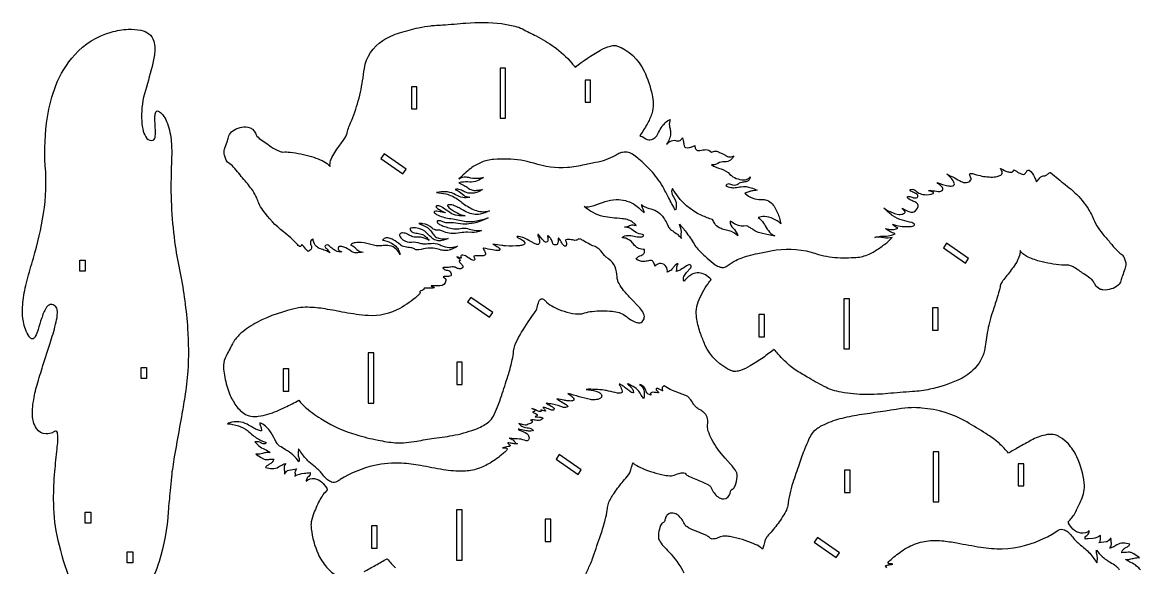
# Model space of a CAD drawing. Extents: x 32.4 to 58.1, y 34.3 to 60.7.
# Drawn here: x 32.42 to 57.49, y 48.49 to 60.73 of the extents above; entities that cross this region are included whole.
import ezdxf

# ---------------------------------------------------------------- set-up
doc = ezdxf.new("R2010")
doc.units = 0
doc.header["$MEASUREMENT"] = 0
doc.layers.get('0').update_dxf_attribs({"linetype": 'CONTINUOUS'})

msp = doc.modelspace()

# ---------------------------------------------------------------- linework, layer by layer
for points in [[(45.714, 57.736, -0.077275), (45.271, 57.579), (45.024, 57.531, -0.037211), (44.64, 57.468, -0.100791), (43.886, 57.563, 0.073926), (43.293, 57.656, 0.014815), (42.987, 57.65, 0.08555), (42.706, 57.583, 0.065025), (42.474, 57.45, 0.022769), (42.339, 57.337, 0.003792), (42.209, 57.217, -0.153813), (42.372, 57.258, -0.028229), (42.468, 57.238, 0.071232), (42.676, 57.232, 0.020928), (42.758, 57.244, -0.040647), (42.617, 57.171, -0.109795), (42.449, 57.144, 0.04221), (42.267, 57.138, 0.020819), (42.206, 57.127, -0.007199), (42.327, 57.067, -0.046741), (42.412, 57.009, 0.182794), (42.59, 56.956, 0.035893), (42.676, 56.967, -0.010618), (42.733, 56.975, -0.094366), (42.551, 56.896, -0.134216), (42.375, 56.909, -0.0481), (42.29, 56.947, 0.081373), (42.18, 56.98, 0.071339), (42.126, 56.976, -0.12239), (42.288, 56.87, 0.161252), (42.41, 56.809, 0.02722), (42.453, 56.804, -0.114236), (42.293, 56.794, -0.083936), (42.134, 56.86, 0.174209), (41.765, 56.917, 0.014918), (41.706, 56.905, -0.044532), (41.914, 56.878, -0.088665), (42.173, 56.761, -0.022846), (42.275, 56.686, 0.054683), (42.53, 56.529, 0.146721), (42.833, 56.484, 0.029606), (42.891, 56.497, -0.064796), (42.684, 56.423, -0.167337), (42.387, 56.466, -0.005485), (42.214, 56.561, 0.024123), (42.105, 56.612, 0.033176), (42.048, 56.63, 0.089013), (41.974, 56.632, 0.170089), (41.955, 56.622, 0.22192), (41.954, 56.613, 0.137399), (41.982, 56.573, 0.055243), (42.152, 56.461, 0.041568), (42.295, 56.397, 0.022846), (42.345, 56.383, -0.037139), (42.182, 56.391, -0.110021), (41.994, 56.466, -0.005212), (41.847, 56.566, 0.048123), (41.782, 56.602, 0.114774), (41.733, 56.609, 0.03862), (41.706, 56.606, 0.313509), (41.694, 56.59, 0.171431), (41.697, 56.582, 0.089671), (41.769, 56.524, 0.010374), (41.895, 56.46, -0.081593), (41.903, 56.455, -0.035593), (41.862, 56.461, 0.01952), (41.715, 56.488, 0.070539), (41.662, 56.485, 0.451869), (41.653, 56.463, 0.097076), (41.66, 56.453, 0.058781), (41.707, 56.418, 0.081463), (41.992, 56.327, -0.022248), (42.296, 56.273, 0.093939), (42.601, 56.271, 0.024569), (42.734, 56.302, 0.010847), (42.865, 56.341, -0.020157), (42.666, 56.255, -0.066469), (42.429, 56.204, -0.065792), (42.297, 56.201, 0.003042), (42.085, 56.227, 0.042274), (41.939, 56.229, -0.059957), (41.891, 56.236, -0.015693), (41.809, 56.264, 0.11635), (41.737, 56.273, 0.453904), (41.718, 56.247, 0.163726), (41.772, 56.194, 0.04224), (41.857, 56.157, 0.007247), (41.981, 56.116, 0.130182), (42.283, 56.108, -0.122056), (42.399, 56.098, 0.098808), (42.711, 56.056, -0.125399), (42.494, 56.012), (42.403, 56.018, 0.060326), (42.238, 56.001, -0.062485), (42.028, 55.989, -0.087563), (41.877, 56.029, 0.017569), (41.803, 56.055, 0.074366), (41.715, 56.065, -0.20073), (41.608, 56.107, 0.199223), (41.399, 56.209, 0.024896), (41.308, 56.211), (41.456, 56.146, -0.17639), (41.606, 56.006, 0.083701), (41.686, 55.916, 0.115067), (41.784, 55.875, 0.07122), (41.908, 55.87, 0.016131), (41.967, 55.876, -0.138566), (41.746, 55.827, -0.11634), (41.635, 55.861, -0.033733), (41.617, 55.874, -0.036095), (41.488, 56, 0.161002), (41.272, 56.111, 0.088956), (41.135, 56.112, 0.112838), (41.113, 56.1, 0.147491), (41.117, 56.074, 0.23616), (41.209, 56.004, 0.023665), (41.274, 55.996, -0.043302), (41.389, 55.967, -0.097684), (41.469, 55.916, -0.049839), (41.54, 55.833, 0.054867), (41.387, 55.899, 0.108319), (41.25, 55.906, -0.140495), (41.155, 55.92, -0.008789), (41.055, 55.974, 0.096641), (40.947, 56.003, 0.218382), (40.882, 55.975, 0.249625), (40.878, 55.945, 0.156745), (40.953, 55.849, 0.184598), (41.148, 55.797, -0.120437), (41.33, 55.772, 0.077319), (41.434, 55.759, 0.014914), (41.584, 55.768, -0.112337), (41.763, 55.741, -0.009591), (41.854, 55.701, 0.115371), (42.034, 55.677, 0.044111), (42.179, 55.702, -0.032921), (42.048, 55.635, -0.076833), (41.925, 55.605, -0.070617), (41.807, 55.618, 0.004981), (41.674, 55.651, 0.087094), (41.511, 55.658, 0.010336), (41.313, 55.623, -0.089414), (41.245, 55.626, -0.093193), (41.211, 55.643, 0.145169), (41.131, 55.671, -0.019485), (41.064, 55.674, -0.055719), (40.937, 55.708, -0.092853), (40.897, 55.734, 0.075394), (40.731, 55.849, 0.034624), (40.648, 55.886, 0.104031), (40.58, 55.893, 0.128661), (40.535, 55.874, -0.006483), (40.494, 55.843, -0.050938), (40.682, 55.779, -0.075697), (40.793, 55.704, -0.095698), (40.857, 55.611, -0.044226), (40.888, 55.517, 0.062785), (40.81, 55.631, 0.162096), (40.648, 55.715, 0.082225), (40.512, 55.717, -0.048465), (40.388, 55.71, -0.055974), (40.262, 55.734, 0.047965), (40.02, 55.786, 0.063583), (39.885, 55.783, 0.102623), (39.803, 55.75, 0.044404), (39.78, 55.731, -0.129064), (39.879, 55.674, -0.004692), (39.922, 55.63, 0.150716), (40.06, 55.568, -0.037771), (39.904, 55.556, -0.131228), (39.804, 55.585, 0.045153), (39.673, 55.665, 0.046271), (39.585, 55.695, 0.121482), (39.529, 55.695, 0.561306), (39.51, 55.619, 0.081253), (39.536, 55.598, 0.031173), (39.58, 55.576, -0.164332), (39.45, 55.599, -0.051963), (39.38, 55.644, -0.026721), (39.298, 55.712, 0.141452), (39.252, 55.735, 0.222824), (39.218, 55.718, 0.170388), (39.206, 55.697, 0.213865), (39.214, 55.677, 0.041939), (39.242, 55.65, -0.045973), (39.299, 55.583, -0.030051), (39.316, 55.554, 0.085568), (39.208, 55.61, 0.0105), (39.103, 55.642, -0.123432), (39.016, 55.697, -0.173002), (38.944, 55.834, 0.019325), (38.94, 55.865, 0.281839), (38.934, 55.864, 0.405111), (38.885, 55.743, -0.036902), (38.902, 55.706, -0.104585), (38.905, 55.664, -0.18404), (38.873, 55.614, -0.03475), (38.827, 55.583, 0.003764), (38.729, 55.698, 0.014501), (38.694, 55.735, 0.596695), (38.677, 55.729, -0.128211), (38.663, 55.698, 0.054321), (38.641, 55.695, -0.101634), (38.626, 55.705, -0.025411), (38.587, 55.741, 0.041596), (38.275, 56.029, -0.073389), (37.813, 56.511, -0.040639), (37.72, 56.673, -0.024731), (37.677, 56.786, 0.062623), (37.587, 56.95, 0.02328), (37.39, 57.201, -0.005827), (37.155, 57.479, 0.08364), (37.043, 57.576, -0.157935), (36.983, 57.658, 0.038349), (36.95, 57.747, -0.096081), (36.943, 57.799, -0.073742), (36.963, 57.903), (37.023, 58.068, 0.018659), (37.054, 58.177, -0.162701), (37.141, 58.294, -0.189484), (37.477, 58.375, -0.261299), (37.646, 58.237, 0.148558), (37.734, 58.123, -0.00352), (38.002, 57.935, 0.046817), (38.183, 57.834, 0.088085), (38.263, 57.816, -0.042163), (38.422, 57.814, -0.043741), (38.905, 57.715, -0.024565), (39.101, 57.643, -0.048788), (39.252, 57.558, -0.059356), (39.32, 57.494, -0.108501), (39.332, 57.618, -0.060466), (39.401, 57.768, -0.028692), (39.501, 57.919, 0.009413), (39.651, 58.129, 0.100813), (39.712, 58.284, -0.035893), (39.756, 58.412, 0.031511), (39.932, 58.9, 0.037806), (40.05, 59.416, -0.003205), (40.089, 59.69, -0.216015), (40.503, 60.318, -0.069912), (40.878, 60.492, -0.021328), (41.305, 60.606, -0.023565), (41.58, 60.651, -0.013168), (41.663, 60.658, 0.00522), (41.839, 60.668, 0.003527), (42.365, 60.711, -0.053417), (43.165, 60.697, -0.025899), (43.463, 60.641, -0.055993), (43.63, 60.578, 0.001003), (43.941, 60.42, -0.031462), (44.343, 60.177, -0.060575), (44.737, 59.812, -0.010754), (44.816, 59.717, -0.046883), (45.38, 60.101, -0.04869), (45.602, 60.193, -0.081642), (45.714, 60.207, -0.063611), (45.743, 60.202, -0.198631), (46.357, 59.633, -0.058116), (46.539, 59.101, -0.035838), (46.565, 58.902, -0.089662), (46.53, 58.677, -0.045121), (46.425, 58.441, -0.036666), (46.262, 58.187, -0.023452), (46.312, 58.163), (46.397, 58.115, 0.222851), (46.532, 58.101, 0.14607), (46.63, 58.168, 0.054906), (46.667, 58.223, -0.012896), (46.741, 58.358, -0.13922), (46.946, 58.55, 0.158009), (46.926, 58.405, 0.009092), (46.946, 58.316, -0.050118), (46.954, 58.227, -0.097258), (46.923, 58.102, -0.051434), (46.863, 57.995, -0.089847), (46.972, 58.07, -0.183826), (47.088, 58.069, 0.243257), (47.166, 58.078, 0.081981), (47.217, 58.135, -0.071601), (47.238, 58.074, -0.007841), (47.25, 57.982, 0.156826), (47.274, 57.929, 0.125151), (47.297, 57.916, 0.111513), (47.361, 57.916, 0.051623), (47.431, 57.935, -0.00363), (47.498, 57.96, 0.106501), (47.511, 57.886, 0.164747), (47.538, 57.858, 0.150423), (47.61, 57.853, -0.041161), (47.742, 57.87, -0.200367), (47.869, 57.816, -0.054456), (47.956, 57.836, -0.131571), (48.024, 57.822, 0.027432), (48.068, 57.796, 0.053604), (48.112, 57.782, -0.084801), (48.168, 57.754, 0.083777), (48.249, 57.71, 0.174385), (48.338, 57.717, 0.042347), (48.371, 57.733, -0.089339), (48.296, 57.636, -0.210001), (48.163, 57.596, 0.161804), (48.013, 57.562, -0.093831), (47.939, 57.531, -0.090753), (47.866, 57.534, 0.09816), (48.084, 57.438, -0.144594), (48.284, 57.314, 0.181324), (48.588, 57.192, 0.170319), (48.711, 57.233, 0.052754), (48.735, 57.258, -0.34699), (48.66, 57.155, -0.049245), (48.575, 57.14, 0.025747), (48.52, 57.129, 0.13046), (48.47, 57.099, -0.248853), (48.349, 57.074), (48.279, 57.097, 0.302176), (48.193, 57.069, 0.155179), (48.299, 57.02, 0.065991), (48.398, 57.019, 0.003016), (48.534, 57.038, -0.117264), (48.755, 57.017, -0.039128), (48.892, 56.959, 0.029064), (48.77, 56.944, 0.036436), (48.704, 56.923, -0.008261), (48.618, 56.89, 0.08934), (48.793, 56.781, 0.101551), (48.98, 56.755, -0.036446), (49.07, 56.747, -0.14709), (49.209, 56.676, -0.071767), (49.291, 56.571, -0.069511), (49.392, 56.331, -0.024176), (49.421, 56.206, 0.181871), (49.057, 56.37, 0.107613), (48.915, 56.347, -0.093873), (49.012, 56.256, -0.029264), (49.095, 56.124, 0.074595), (49.203, 55.99, 0.069588), (49.289, 55.936, -0.013197), (49.013, 55.987, -0.024847), (48.897, 56.021, -0.079635), (48.794, 56.081, 0.043114), (48.727, 56.125, 0.024478), (48.654, 56.16, -0.173856), (48.416, 56.191, -0.039348), (48.286, 56.268, 0.210702), (48.356, 56.105, -0.10802), (48.45, 55.97, -0.030355), (48.46, 55.939, 0.121798), (48.267, 56.05, 0.015101), (48.135, 56.082, -0.06159), (48.038, 56.119, -0.122919), (47.942, 56.211, -0.053842), (47.895, 56.301, -0.02975), (47.649, 56.394, -0.139378), (47.047, 56.915, -0.01452), (46.995, 56.999, 0.242159), (46.987, 56.867, 0.052672), (47.027, 56.798, -0.204706), (47.074, 56.565, -0.029344), (47.061, 56.511, -0.01076), (46.909, 56.793, 0.005037), (46.775, 57.042, 0.061632), (46.506, 57.404, 0.031167), (46.243, 57.654, 0.004506), (46.129, 57.749, 0.22692), (45.875, 57.808, 0.063206), (45.792, 57.781, 0.010826)], [(48.378, 55.366, -0.060024), (48.691, 55.491, -0.026905), (48.911, 55.54, 0.006897), (49.203, 55.599, -0.11844), (50.104, 55.57, -0.007857), (50.267, 55.52, 0.061216), (50.759, 55.446, 0.012749), (50.886, 55.445, 0.008183), (51.108, 55.452, 0.089349), (51.402, 55.525, 0.051451), (51.585, 55.627, 0.005475), (51.801, 55.783, 0.04622), (51.889, 55.866, 0.026546), (51.916, 55.901, -0.139855), (51.731, 55.893, 0.096416), (51.528, 55.902, -0.049389), (51.657, 55.927, -0.020222), (51.753, 55.93, 0.067289), (51.905, 55.953, 0.014755), (51.985, 55.979, 0.058169), (51.961, 55.993, -0.039004), (51.835, 56.053, -0.043862), (51.77, 56.101, 0.065993), (51.917, 56.077, 0.087476), (52.005, 56.091, 0.025119), (52.047, 56.108, -0.067805), (51.951, 56.172, -0.031887), (51.925, 56.199, 0.018933), (52.02, 56.169, 0.088966), (52.344, 56.148, 0.05601), (52.398, 56.163, 0.243836), (52.419, 56.186, 0.265565), (52.407, 56.21, 0.077446), (52.361, 56.232, -0.005665), (52.148, 56.287, -0.069675), (51.934, 56.385, -0.023655), (51.904, 56.407, -0.004476), (51.731, 56.555, 0.043569), (51.969, 56.441, 0.087447), (52.101, 56.417, 0.146581), (52.198, 56.448, 0.170707), (52.209, 56.466, 0.114467), (52.207, 56.476, 0.107319), (52.177, 56.519, -0.04766), (52.142, 56.557, 0.066227), (52.315, 56.474, 0.174071), (52.408, 56.476, 0.214738), (52.5, 56.591, 0.288221), (52.468, 56.675, 0.073325), (52.43, 56.698, -0.014117), (52.337, 56.736, -0.085914), (52.272, 56.782, -0.162588), (52.26, 56.805, -0.318745), (52.269, 56.819, -0.128668), (52.315, 56.818, 0.008318), (52.4, 56.791, 0.159993), (52.478, 56.797, 0.2165), (52.496, 56.819, 0.2165), (52.491, 56.847, 0.132081), (52.452, 56.885, 0.032329), (52.358, 56.928, -0.154477), (52.32, 56.958, -0.348708), (52.324, 56.973, -0.119073), (52.339, 56.979, -0.186777), (52.445, 56.952, -0.02424), (52.49, 56.914, 0.130276), (52.605, 56.866, 0.086555), (52.791, 56.87, 0.079177), (52.835, 56.887, 0.209395), (52.846, 56.9, 0.239368), (52.84, 56.912, 0.058866), (52.815, 56.925, 0.019507), (52.748, 56.945, -0.098528), (52.737, 56.95, -0.344696), (52.737, 56.953, -0.099099), (52.804, 56.955, 0.019901), (52.949, 56.934, 0.117073), (53.026, 56.944, 0.234639), (53.056, 56.981, 0.197123), (53.045, 57.021, 0.052399), (53.008, 57.061, 0.007678), (52.925, 57.13, 0.04953), (53.17, 57.059, 0.071504), (53.27, 57.056, 0.145696), (53.304, 57.07, 0.235866), (53.313, 57.1, 0.09077), (53.285, 57.172, 0.066468), (53.221, 57.252, 0.028314), (53.144, 57.319, -0.020164), (53.321, 57.235, 0.00905), (53.462, 57.157, 0.140381), (53.584, 57.132, 0.218804), (53.678, 57.186, 0.068975), (53.686, 57.204, 0.15262), (53.687, 57.216, -0.004455), (53.658, 57.297, -0.221828), (53.66, 57.329, -0.196113), (53.676, 57.336, -0.064343), (53.716, 57.333, -0.026667), (53.81, 57.308, 0.066542), (54.131, 57.255, 0.058194), (54.273, 57.268, 0.066773), (54.351, 57.299, 0.053432), (54.375, 57.317, 0.231168), (54.387, 57.363, 0.102203), (54.352, 57.436, -0.134893), (54.347, 57.448), (54.348, 57.449, -0.090673), (54.363, 57.443, 0.059624), (54.508, 57.376, 0.067075), (54.585, 57.364, 0.123993), (54.626, 57.377, 0.247417), (54.641, 57.41, -0.229889), (54.643, 57.413, -0.229889), (54.646, 57.414, -0.072169), (54.704, 57.384, 0.037548), (54.811, 57.326, 0.069865), (54.86, 57.314, 0.294519), (54.909, 57.342, -0.04308), (54.946, 57.402, -0.401215), (54.987, 57.408, -0.145711), (55.111, 57.254, -0.036201), (55.143, 57.163, 0.159044), (55.151, 57.15, 0.243184), (55.153, 57.15, 0.068466), (55.174, 57.171, -0.050308), (55.253, 57.259, -0.146785), (55.306, 57.283, 0.090196), (55.346, 57.285, 0.075969), (55.367, 57.295, 0.029519), (55.427, 57.344, -0.17636), (55.461, 57.357, -0.128248), (55.475, 57.352, 0.015214), (55.801, 57.084, -0.007968), (55.969, 56.945, -0.064925), (56.289, 56.58, -0.042601), (56.431, 56.314, 0.082686), (56.674, 55.937, -0.012009), (56.841, 55.739, 0.024761), (56.981, 55.587, 0.033993), (57.068, 55.516, -0.154704), (57.119, 55.441, 0.043632), (57.151, 55.351, -0.080145), (57.158, 55.305, -0.081761), (57.134, 55.188, -0.001832), (57.079, 55.038, 0.030208), (57.048, 54.926, -0.139873), (56.984, 54.827, -0.111014), (56.829, 54.744, -0.105465), (56.644, 54.723, -0.054794), (56.575, 54.741, -0.174306), (56.466, 54.843, 0.010466), (56.433, 54.909, 0.083938), (56.402, 54.948, 0.019196), (56.35, 54.989, 0.002911), (56.214, 55.083, 0.030588), (56.001, 55.224, 0.052568), (55.882, 55.276, 0.10082), (55.82, 55.282, -0.042068), (55.722, 55.28, -0.043879), (55.217, 55.368, -0.046563), (54.936, 55.475, -0.052273), (54.845, 55.536, -0.0785), (54.788, 55.606, -0.062835), (54.78, 55.532, -0.062242), (54.731, 55.389, -0.042795), (54.636, 55.234, -0.010913), (54.441, 54.985, 0.039162), (54.368, 54.879, 0.086462), (54.337, 54.791, -0.02138), (54.268, 54.532, -0.003614), (54.167, 54.223, 0.033184), (54.048, 53.759, 0.013673), (54.018, 53.55, -0.018991), (53.988, 53.366, -0.153249), (53.73, 52.921, -0.086144), (53.394, 52.7, -0.048038), (52.766, 52.494, -0.039046), (52.374, 52.441, 0.008145), (51.821, 52.397, -0.020962), (51.337, 52.376, -0.042897), (50.777, 52.429, -0.018722), (50.583, 52.474, -0.048142), (50.446, 52.532, -0.019077), (50.05, 52.749, 0.001032), (49.779, 52.908, -0.043197), (49.658, 52.996, -0.030113), (49.364, 53.283, -0.012571), (49.275, 53.388, -0.002815), (49.024, 53.202, -0.021314), (48.739, 53.018, -0.047162), (48.518, 52.916, -0.050786), (48.417, 52.894, -0.052064), (48.365, 52.896, -0.046848), (48.339, 52.903, -0.198745), (47.723, 53.493, -0.010922), (47.625, 53.744, -0.041752), (47.541, 54.065, -0.038533), (47.528, 54.236, -0.085414), (47.573, 54.457, -0.063073), (47.794, 54.863, -0.013881), (47.862, 54.955, 0.07033), (47.732, 55.061, 0.106415), (47.588, 55.106, 0.137204), (47.436, 55.073, 0.070326), (47.331, 55, 0.03528), (47.254, 54.919, -0.214482), (47.252, 55.022, -0.056294), (47.278, 55.07, -0.029293), (47.312, 55.114), (47.39, 55.201, 0.095739), (47.417, 55.244, 0.361508), (47.401, 55.281, 0.062296), (47.376, 55.291, 0.097329), (47.312, 55.263, -0.015363), (47.185, 55.181, -0.055436), (47.098, 55.144, -0.027), (47.069, 55.137, 0.229076), (47.095, 55.215, -0.20886), (47.121, 55.31, 0.204583), (47.043, 55.267, -0.01701), (47.003, 55.209, -0.107431), (46.914, 55.14, -0.022426), (46.876, 55.122, 0.218715), (46.856, 55.243, 0.242778), (46.736, 55.316, 0.171232), (46.627, 55.279, 0.034254), (46.601, 55.256, 0.081289), (46.568, 55.347, 0.25792), (46.509, 55.385, 0.078083), (46.455, 55.378, -0.053326), (46.35, 55.359, -0.16523), (46.182, 55.413, -0.175657), (46.261, 55.486, 0.005145), (46.318, 55.507, 0.236793), (46.364, 55.563, 0.068717), (46.37, 55.63, -0.102193), (46.234, 55.655, -0.091661), (46.164, 55.704, -0.024354), (46.098, 55.781, 0.156728), (45.946, 55.881, 0.053509), (45.864, 55.896, -0.192673), (46.004, 55.947, -0.043553), (46.065, 55.943, -0.010002), (46.204, 55.916, 0.086102), (46.289, 55.912, 0.218087), (46.355, 55.955, -0.046167), (46.214, 55.996, -0.090848), (46.086, 56.079, 0.149532), (45.979, 56.126, 0.026028), (45.918, 56.131, 0.07783), (46.035, 56.169, -0.161023), (46.136, 56.179, -0.037766), (46.183, 56.165, 0.165958), (45.979, 56.3, 0.039609), (45.869, 56.321, 0.008312), (45.64, 56.34, -0.030816), (45.441, 56.371, -0.124774), (45.014, 56.596, 0.102599), (45.112, 56.588, 0.05696), (45.242, 56.618, -0.005446), (45.483, 56.703, -0.063267), (45.732, 56.751, -0.07925), (45.942, 56.727, -0.027942), (46.065, 56.685, -0.072777), (46.172, 56.62, -0.014963), (46.307, 56.501, 0.011762), (46.362, 56.454, 0.165033), (46.337, 56.531, -0.068669), (46.307, 56.605, -0.044831), (46.303, 56.639, 0.102565), (46.4, 56.577, 0.031077), (46.508, 56.542, -0.08323), (46.677, 56.466, -0.090544), (46.796, 56.344, -0.04834), (46.866, 56.219), (46.895, 56.151, 0.111776), (46.952, 56.082, 0.01406), (47.049, 56.013, -0.0413), (47.157, 55.923, -0.027196), (47.197, 55.877, -0.080142), (47.194, 56.017, 0.081198), (47.184, 56.101, 0.019253), (47.153, 56.195, -0.036203), (47.318, 55.996, -0.018061), (47.499, 55.719, 0.066101), (47.584, 55.617, 0.010585), (47.773, 55.433, 0.032776), (47.952, 55.289, 0.067084), (48.063, 55.235, 0.097391), (48.142, 55.228, 0.105543), (48.197, 55.25, -0.019666)], [(41.374, 54.707, 0.082345), (41.341, 54.696, 0.086341), (41.333, 54.688, -0.03195), (41.337, 54.665, -0.15054), (41.321, 54.63, -0.059846), (41.279, 54.588, -0.050654), (40.886, 54.309, -0.142312), (40.172, 54.146, -0.026048), (39.649, 54.217, 0.005153), (39.21, 54.297, 0.031575), (38.816, 54.334, 0.046782), (38.609, 54.318, 0.071025), (37.68, 53.994, 0.057472), (37.322, 53.75, 0.060882), (37.162, 53.568, 0.028586), (37.13, 53.513, -0.003012), (36.989, 53.237, 0.097685), (36.929, 53.034, 0.045518), (36.931, 52.948, 0.005908), (36.961, 52.761, 0.047138), (37.067, 52.39, 0.055653), (37.208, 52.133, 0.102248), (37.427, 51.929, 0.115963), (37.588, 51.883, 0.053288), (37.71, 51.888, 0.043687), (37.927, 51.936, 0.039482), (38.314, 52.091, 0.006056), (38.62, 52.247, 0.048261), (38.793, 52.068, 0.043376), (39.158, 51.806, 0.064583), (39.9, 51.476, 0.027031), (40.396, 51.354, 0.032606), (40.782, 51.294, 0.043967), (41.028, 51.299, 0.013078), (41.261, 51.332, -0.004053), (41.652, 51.395, 0.015326), (42.126, 51.47, 0.044972), (42.622, 51.616, 0.076826), (42.881, 51.767, 0.093593), (42.98, 51.892, 0.007772), (43.074, 52.104, 0.018314), (43.18, 52.397, 0.001774), (43.324, 52.847, 0.02484), (43.404, 53.156, 0.018656), (43.434, 53.351, -0.086151), (43.513, 53.592, -0.031181), (43.799, 54.061, -0.020224), (43.919, 54.231, 0.105478), (43.97, 54.365, -0.085597), (44.017, 54.491, -0.14193), (44.053, 54.522, -0.198388), (44.102, 54.515, -0.049809), (44.121, 54.502, -0.019512), (44.174, 54.45, 0.068605), (44.331, 54.341, 0.088386), (44.818, 54.188, 0.043529), (44.937, 54.185, 0.070038), (45.026, 54.207, -0.049937), (45.195, 54.241, -0.059276), (45.645, 54.244, -0.03501), (45.797, 54.214, -0.088536), (45.93, 54.149, 0.016445), (46.065, 54.053, 0.04828), (46.185, 53.995, 0.121653), (46.269, 53.986, 0.229564), (46.347, 54.049, 0.183065), (46.36, 54.156, 0.0741), (46.33, 54.23, 0.059793), (46.236, 54.353), (46.073, 54.516, -0.021301), (45.899, 54.713, -0.039028), (45.798, 54.864, -0.112701), (45.754, 55.016, 0.094458), (45.708, 55.24, 0.125859), (45.571, 55.416, 0.014312), (45.506, 55.461, -0.049645), (45.469, 55.497), (45.388, 55.598, 0.144458), (45.207, 55.715, -0.031789), (45.134, 55.749, -0.003191), (44.99, 55.832, 0.05546), (44.915, 55.865, 0.160501), (44.883, 55.862, 0.061987), (44.865, 55.847, -0.147627), (44.838, 55.837, -0.070873), (44.78, 55.838, 0.014596), (44.661, 55.857, 0.094941), (44.606, 55.85, 0.390917), (44.597, 55.831, 0.008493), (44.615, 55.798, -0.202589), (44.615, 55.723, -0.083427), (44.604, 55.707, -0.345496), (44.576, 55.706, -0.091209), (44.533, 55.751, -0.016832), (44.467, 55.856, 0.075832), (44.444, 55.883), (44.44, 55.885, 0.233552), (44.437, 55.883, 0.124737), (44.434, 55.874), (44.431, 55.807, -0.059935), (44.42, 55.758, -0.25689), (44.389, 55.734, -0.058485), (44.352, 55.731, -0.249686), (44.314, 55.757, -0.068745), (44.295, 55.811, 0.066175), (44.259, 55.887, 0.04358), (44.222, 55.927, 0.060807), (44.208, 55.937, 0.472878), (44.197, 55.93, 0.075649), (44.197, 55.92, -0.09495), (44.201, 55.826, -0.42237), (44.151, 55.796, -0.105338), (44.101, 55.831, -0.032003), (44.076, 55.859), (44.01, 55.943, 0.093521), (43.988, 55.963), (43.982, 55.965, 0.369649), (43.977, 55.963, 0.174259), (43.979, 55.939, -0.047028), (44.013, 55.838, -0.116147), (44.012, 55.779, -0.11153), (43.994, 55.749, -0.202069), (43.968, 55.742, -0.084558), (43.938, 55.749, -0.053131), (43.861, 55.786, 0.015004), (43.693, 55.879, 0.062945), (43.579, 55.917, 0.053592), (43.513, 55.921, 0.319479), (43.509, 55.917, 0.319479), (43.511, 55.912, 0.048027), (43.568, 55.879, -0.04057), (43.656, 55.823, -0.106961), (43.686, 55.785, -0.328241), (43.676, 55.747, -0.125666), (43.653, 55.734, -0.067799), (43.567, 55.715, -0.03762), (43.253, 55.712, -0.012315), (43.172, 55.72, -0.007331), (42.968, 55.752, -0.035142), (43.087, 55.679, -0.057449), (43.125, 55.641, -0.469217), (43.119, 55.614, -0.116414), (43.109, 55.611, -0.064152), (42.964, 55.62, -0.0102), (42.759, 55.663, 0.204969), (42.751, 55.661, 0.222352), (42.756, 55.64, -0.036978), (42.797, 55.565, -0.170886), (42.801, 55.52, -0.225008), (42.774, 55.494, -0.100037), (42.7, 55.485, 0.010378), (42.598, 55.491, 0.080012), (42.553, 55.484, 0.384132), (42.542, 55.466, 0.117039), (42.556, 55.436, -0.171824), (42.561, 55.402, -0.34074), (42.533, 55.385, -0.109843), (42.501, 55.395, -0.018226), (42.379, 55.474, 0.052653), (42.326, 55.499, 0.102638), (42.272, 55.504, 0.562249), (42.256, 55.453, -0.372339), (42.257, 55.437, -0.200858), (42.252, 55.435, -0.106497), (42.224, 55.442, 0.020512), (42.188, 55.455, 0.103659), (42.162, 55.463, 0.083411), (42.175, 55.451, -0.031762), (42.222, 55.411, -0.099193), (42.236, 55.389, -0.214829), (42.234, 55.381, -0.101441), (42.217, 55.372, 0.447802), (42.213, 55.36, 0.085706), (42.237, 55.331, -0.03302), (42.284, 55.279, -0.13302), (42.298, 55.241, -0.232017), (42.286, 55.216, -0.244308), (42.21, 55.196, -0.070196), (42.145, 55.221, 0.134645), (42.056, 55.239, -0.040828), (41.951, 55.227, 0.01867), (41.862, 55.223, 0.138724), (41.849, 55.218, 0.294696), (41.854, 55.211, -0.108199), (41.878, 55.186, 0.222845), (41.921, 55.166), (41.952, 55.168, -0.212445), (42.001, 55.145, -0.162122), (42.037, 55.059, -0.309854), (42.026, 55.038, -0.076555), (41.974, 55.027), (41.879, 55.021, 0.046575), (41.861, 55.016, 0.190092), (41.858, 55.014, 0.18074), (41.865, 55.006, -0.375641), (41.913, 54.933, -0.395659), (41.78, 54.815, 0.019802), (41.688, 54.817, 0.021501), (41.613, 54.818, 0.057296), (41.585, 54.813, 0.330216), (41.59, 54.808, 0.078164), (41.613, 54.797, 0.015068), (41.646, 54.783, -0.16683), (41.657, 54.772, -0.193703), (41.651, 54.768, -0.056802), (41.596, 54.763, 0.002703), (41.428, 54.765, -0.281705), (41.394, 54.714, -0.064439)]]:
    msp.add_lwpolyline(points, format="xyb", close=True)
for points in [[(33.46, 48.316, -0.039625), (33.202, 49.216, -0.049476), (33.124, 50.022, -0.022444), (33.151, 50.651, -0.00779), (33.201, 51.161, 0.008034), (33.218, 51.336, 0.042821), (33.214, 51.5, 0.128874), (33.196, 51.545, 0.269743), (33.162, 51.555, 0.103055), (33.129, 51.54, 0.013564), (33.101, 51.52, -0.093815), (32.953, 51.494, -0.235984), (32.741, 51.612, -0.090643), (32.671, 51.767, -0.071947), (32.647, 51.994, -0.031646), (32.669, 52.217, -0.029056), (32.753, 52.594, -0.009413), (32.885, 53.025, -0.004131), (33.061, 53.578, 0.019777), (33.181, 54.005, 0.045657), (33.209, 54.204, 0.043946), (33.204, 54.283, 0.09576), (33.182, 54.338, 0.168259), (33.087, 54.395, 0.217439), (33.003, 54.372, 0.081522), (32.957, 54.321, 0.052266), (32.897, 54.206, 0.020404), (32.853, 54.084, 0.005948), (32.775, 53.834, -0.046261), (32.71, 53.676, -0.133099), (32.667, 53.629, -0.258398), (32.623, 53.629, -0.109508), (32.575, 53.677, -0.093284), (32.445, 54.015, -0.054545), (32.423, 54.282, -0.040254), (32.477, 54.708, -0.014195), (32.531, 54.941, -0.008575), (32.67, 55.433, 0.031501), (32.899, 56.441, 0.058313), (32.937, 57.509, -0.053062), (32.984, 58.598, -0.054235), (33.174, 59.309, -0.088599), (33.596, 59.996, -0.139104), (34.412, 60.507, -0.05795), (34.798, 60.57, -0.056104), (35.081, 60.548, -0.101363), (35.256, 60.47, -0.159217), (35.369, 60.307, -0.079945), (35.393, 60.139, -0.028165), (35.388, 60.038, -0.037801), (35.332, 59.734, -0.003663), (35.159, 59.121, 0.082299), (35.098, 58.506, 0.04191), (35.134, 58.283, 0.098123), (35.214, 58.122, 0.316092), (35.354, 58.081, 0.201062), (35.385, 58.113, 0.080538), (35.402, 58.179, 0.037715), (35.404, 58.3, -0.009499), (35.394, 58.595, -0.054076), (35.406, 58.695, -0.103436), (35.424, 58.727, -0.289983), (35.467, 58.735, -0.046971), (35.498, 58.719, -0.071236), (35.568, 58.651, -0.068005), (35.654, 58.505, -0.075388), (35.756, 58.101, -0.033942), (35.769, 57.71), (35.757, 57.331, 0.04212), (35.849, 55.712, 0.016166), (35.96, 55.101, -0.031201), (36.127, 53.854, -0.032379), (36.13, 52.904, -0.022818), (36.063, 52.322, -0.00812), (35.988, 51.878, 0.001249), (35.828, 50.981, 0.01376), (35.763, 50.527, 0.005182), (35.735, 50.224, 0.005052), (35.691, 49.751, -0.060313), (35.488, 48.631, -0.046615), (35.229, 48.017, -0.05196)], [(45.058, 48.353, 0.003123), (45.162, 48.592, 0.020133), (45.217, 48.737, -0.002128), (45.389, 49.233, 0.018421), (45.489, 49.569, 0.019185), (45.533, 49.783, -0.018648), (45.551, 49.903, -0.051371), (45.571, 49.962, -0.037378), (45.694, 50.174, -0.023851), (45.892, 50.433, -0.009852), (46.01, 50.572, 0.073375), (46.038, 50.619, 0.034553), (46.069, 50.714, -0.026228), (46.111, 50.852, 0.132925), (46.132, 50.824, 0.039108), (46.153, 50.807, 0.049597), (46.317, 50.722, 0.051375), (46.813, 50.57, 0.048939), (46.974, 50.555, 0.06389), (47.03, 50.564, -0.039626), (47.188, 50.618, -0.090769), (47.249, 50.621, -0.211409), (47.296, 50.588, 0.098458), (47.302, 50.579, 0.061397), (47.375, 50.538, -0.003069), (47.659, 50.421, -0.025073), (47.785, 50.358, -0.069579), (47.844, 50.313, -0.103534), (47.861, 50.281, 0.1284), (48.016, 50.079, 0.159147), (48.136, 50.036, 0.344923), (48.289, 50.16, -0.024996), (48.306, 50.223, -0.199538), (48.33, 50.252, 0.163075), (48.36, 50.265, 0.061953), (48.374, 50.281, 0.069824), (48.413, 50.373, 0.082306), (48.443, 50.587, 0.047559), (48.437, 50.622, 0.061785), (48.426, 50.645, 0.051087), (48.297, 50.816), (48.172, 50.95, -0.054219), (47.877, 51.367, -0.048917), (47.797, 51.558, -0.061294), (47.781, 51.66, -0.032725), (47.787, 51.729, 0.095818), (47.773, 51.869, 0.144382), (47.698, 51.974, 0.050689), (47.603, 52.037, -0.03778), (47.521, 52.097, -0.063981), (47.466, 52.161, 0.002457), (47.404, 52.258, 0.059957), (47.352, 52.319, 0.071196), (47.293, 52.354, 0.015598), (47.176, 52.397, 0.003317), (46.984, 52.471, -0.068247), (46.834, 52.557, 0.140986), (46.813, 52.571, 0.219461), (46.795, 52.567, 0.314452), (46.764, 52.488, 0.083699), (46.774, 52.467, -0.27234), (46.774, 52.46, -0.256875), (46.77, 52.46, -0.056413), (46.715, 52.486, 0.020485), (46.664, 52.509, 0.057873), (46.639, 52.515, 0.28392), (46.627, 52.494, 0.157772), (46.639, 52.471, 0.028303), (46.675, 52.439, -0.088738), (46.689, 52.424, -0.374939), (46.687, 52.419, -0.108576), (46.657, 52.417, 0.027385), (46.556, 52.426, 0.092985), (46.515, 52.418, 0.359122), (46.503, 52.393, 0.017581), (46.512, 52.364, -0.023954), (46.451, 52.386, -0.127415), (46.416, 52.413, -0.122742), (46.406, 52.448, 0.109031), (46.385, 52.503, 0.110401), (46.309, 52.584, 0.093667), (46.257, 52.605, -0.066918), (46.325, 52.538, -0.126769), (46.359, 52.448, -0.043127), (46.357, 52.321, -0.060651), (46.346, 52.277, 0.038289), (46.239, 52.449, 0.098612), (46.112, 52.56, 0.008085), (46, 52.617, 0.067276), (45.984, 52.62, -0.041285), (46.084, 52.516, -0.092868), (46.116, 52.453, -0.055335), (46.121, 52.423, -0.57281), (46.103, 52.413, -0.076759), (46.053, 52.44, 0.013057), (45.983, 52.491, 0.004919), (45.889, 52.566, 0.063904), (45.817, 52.606, 0.061873), (45.803, 52.61, 0.463224), (45.8, 52.606, 0.054751), (45.819, 52.569, -0.058513), (45.869, 52.454, -0.433034), (45.846, 52.411, -0.097951), (45.764, 52.41, -0.011897), (45.56, 52.455, 0.019995), (45.467, 52.473, 0.040895), (45.059, 52.492, -0.033647), (45.279, 52.452, -0.080578), (45.366, 52.414, -0.214232), (45.408, 52.348, -0.281608), (45.378, 52.291, -0.115371), (45.322, 52.268, -0.056117), (45.204, 52.259, -0.03448), (45.158, 52.264, -0.022702), (44.903, 52.326, -0.001426), (44.651, 52.401, -0.035181), (44.733, 52.339, -0.035614), (44.771, 52.299, -0.145757), (44.786, 52.263, -0.267594), (44.772, 52.242, -0.104965), (44.731, 52.232, -0.050353), (44.647, 52.235, -0.018117), (44.565, 52.247, -0.009881), (44.404, 52.28, 0.042433), (44.445, 52.252, -0.008818), (44.598, 52.163, -0.061206), (44.638, 52.13, -0.089853), (44.647, 52.114, -0.274847), (44.641, 52.1, -0.1213), (44.599, 52.087), (44.555, 52.084, 0.069345), (44.302, 52.16, -0.006492), (44.165, 52.183, 0.030718), (44.207, 52.156, -0.002346), (44.303, 52.103, -0.084085), (44.341, 52.071, -0.466609), (44.327, 52.028, -0.15354), (44.291, 52.025, -0.054313), (44.271, 52.031, -0.00554), (44.158, 52.075, 0.085365), (44.092, 52.088, -0.018522), (44.137, 52.034, -0.051229), (44.148, 52.014, -0.481999), (44.143, 52.004, -0.09259), (44.091, 52.016, 0.011901), (44.042, 52.035, -0.112707), (44.052, 52.006, -0.423502), (44.035, 51.992, -0.088119), (44.007, 51.997, -0.028039), (43.926, 52.03, 0.010223), (43.845, 52.066, -0.092817), (43.904, 52.027, -0.381737), (43.905, 51.999, -0.118381), (43.858, 51.978), (43.922, 51.953, -0.093922), (43.961, 51.928, -0.459724), (43.959, 51.9, -0.101881), (43.92, 51.879), (44.014, 51.87, -0.030209), (44.068, 51.86, -0.160547), (44.088, 51.847, -0.309309), (44.085, 51.833, -0.216388), (43.981, 51.793, -0.009221), (43.871, 51.807, 0.065613), (43.816, 51.804, -0.108762), (43.847, 51.773, -0.200371), (43.847, 51.753, -0.133326), (43.827, 51.735, -0.057301), (43.786, 51.718, 0.016793), (43.734, 51.697, -0.092747), (43.692, 51.692, -0.049995), (43.625, 51.704, -0.004888), (43.553, 51.725, 0.106088), (43.593, 51.684, 0.094239), (43.703, 51.633, 0.050529), (43.771, 51.627, -0.07361), (43.819, 51.617, -0.082687), (43.85, 51.594, -0.010582), (43.877, 51.566, -0.077741), (43.823, 51.555, -0.044413), (43.719, 51.562, -0.023398), (43.575, 51.592, 0.014977), (43.539, 51.601, 0.115078), (43.543, 51.594, 0.073282), (43.592, 51.567), (43.696, 51.524, -0.301534), (43.779, 51.388, -0.321555), (43.741, 51.338, -0.075535), (43.716, 51.334, 0.094365), (43.568, 51.377, -0.01165), (43.336, 51.397, -0.088339), (43.421, 51.358, -0.08287), (43.459, 51.314, 0.14825), (43.52, 51.272, -0.069564), (43.422, 51.274, -0.006891), (43.33, 51.29, 0.05626), (43.307, 51.289, 0.403106), (43.305, 51.283, 0.08615), (43.331, 51.255, -0.008061), (43.362, 51.23, -0.102579), (43.355, 51.222, -0.100159), (43.314, 51.207, -0.020424), (43.25, 51.195, 0.024961), (43.186, 51.184, -0.032071), (43.273, 51.173, -0.179441), (43.291, 51.162, -0.231994), (43.292, 51.148, -0.097619), (43.272, 51.118, -0.027104), (43.197, 51.052, -0.04281), (42.907, 50.84, -0.048742), (42.637, 50.714, -0.072726), (42.314, 50.656, -0.034422), (42.084, 50.661, -0.018612), (41.855, 50.69, -0.002502), (41.347, 50.782, 0.024851), (40.924, 50.835, 0.073594), (40.316, 50.785, 0.084372), (39.548, 50.47, 0.004801), (39.481, 50.424, -0.232535), (39.351, 50.412, -0.087501), (39.263, 50.464, -0.05935), (39.16, 50.575, 0.061373), (38.993, 50.744, -0.019107), (38.846, 50.868, -0.05374), (38.666, 51.08, -0.011316), (38.615, 51.157, 0.047441), (38.602, 51.042, 0.088427), (38.618, 50.96, -0.091534), (38.625, 50.915, -0.04067), (38.621, 50.868, 0.108707), (38.322, 51.139, -0.009552), (38.188, 51.221, -0.094448), (38.131, 51.281, -0.034766), (38.085, 51.364, 0.040478), (37.97, 51.562, 0.132366), (37.748, 51.742, 0.103916), (37.754, 51.686, -0.041564), (37.778, 51.612, -0.065095), (37.78, 51.562, -0.092185), (37.692, 51.582, -0.032118), (37.585, 51.64, 0.00364), (37.465, 51.708, 0.19715), (37.072, 51.741, 0.025181), (37.018, 51.722, -0.057412), (37.267, 51.675, -0.0904), (37.467, 51.566, -0.004543), (37.587, 51.465, 0.070352), (37.808, 51.33, 0.007983), (37.891, 51.297, -0.281215), (37.824, 51.269, -0.073444), (37.768, 51.294, 0.13587), (37.661, 51.318, 0.044658), (37.635, 51.314, 0.013845), (37.723, 51.227, 0.083432), (37.852, 51.147, -0.064705), (37.974, 51.075, 0.090431), (37.876, 51.072, 0.012523), (37.779, 51.048, -0.097621), (37.658, 51.042), (37.774, 50.964, 0.024314), (37.827, 50.932, 0.122403), (37.901, 50.916, 0.033679), (37.944, 50.92, -0.017236), (38.057, 50.928, -0.118203), (38.032, 50.866, -0.100563), (37.979, 50.822, 0.039391), (37.914, 50.784, 0.099717), (37.873, 50.738, 0.06507), (38.026, 50.714, 0.130382), (38.166, 50.751, -0.026502), (38.259, 50.806, -0.069949), (38.332, 50.828, 0.247945), (38.292, 50.689, -0.076717), (38.297, 50.59), (38.347, 50.652, -0.174205), (38.395, 50.682, 0.001666), (38.571, 50.708, 0.06913), (38.54, 50.656, 0.116379), (38.534, 50.601, -0.087092), (38.53, 50.542, -0.151257), (38.745, 50.612, 0.037202), (38.875, 50.625, -0.100509), (38.875, 50.581, -0.182452), (38.842, 50.541, 0.190168), (38.789, 50.464, 0.045906), (38.784, 50.432, -0.235485), (38.973, 50.489, -0.152145), (39.134, 50.412, -0.075171), (39.244, 50.272, -0.092613), (39.257, 50.237), (39.256, 50.235, 0.069677), (39.083, 50, 0.019676), (38.94, 49.679, 0.070481), (38.893, 49.468, 0.050387), (38.898, 49.365, 0.074492), (39.052, 48.799, 0.070878), (39.243, 48.5, 0.092873), (39.484, 48.311, 0.137871)], [(57.488, 48.442, 0.015461), (57.399, 48.528, 0.086539), (57.271, 48.608, -0.028526), (57.185, 48.654, -0.030209), (57.148, 48.68, 0.092197), (57.246, 48.683, 0.01218), (57.343, 48.707, -0.097495), (57.464, 48.714, 0.001857), (57.336, 48.8, 0.046288), (57.277, 48.831, 0.101322), (57.206, 48.839, -0.014131), (57.066, 48.827, -0.118678), (57.09, 48.89, -0.100279), (57.143, 48.934, 0.039328), (57.209, 48.971, 0.099792), (57.249, 49.017, 0.064308), (57.097, 49.042, 0.130332), (56.957, 49.005, -0.026602), (56.863, 48.95, -0.069849), (56.79, 48.927, 0.117284), (56.831, 49.004, 0.090338), (56.832, 49.042, -0.016769), (56.823, 49.13, -0.047039), (56.825, 49.165, -0.015675), (56.764, 49.092, -0.1102), (56.742, 49.078, -0.053577), (56.716, 49.072), (56.551, 49.047, 0.082179), (56.584, 49.105, 0.062557), (56.588, 49.13, -0.008969), (56.588, 49.193, -0.054732), (56.592, 49.214, -0.12917), (56.414, 49.146), (56.312, 49.14, 0.021914), (56.247, 49.131, -0.100065), (56.248, 49.175, -0.182452), (56.28, 49.214, 0.19003), (56.333, 49.291, 0.046813), (56.338, 49.323, -0.237978), (56.146, 49.267, -0.166502), (55.972, 49.359, -0.073905), (55.873, 49.492, -0.054212), (55.865, 49.519, 0.051463), (56.012, 49.706, 0.026157), (56.047, 49.771, 0.007638), (56.159, 50.019, 0.043464), (56.217, 50.196, 0.080012), (56.225, 50.392, 0.078296), (56.059, 50.98, 0.075994), (55.862, 51.274, 0.068794), (55.679, 51.422, 0.024704), (55.615, 51.455, 0.11813), (55.435, 51.481, 0.040987), (55.35, 51.468, 0.069537), (55.036, 51.349, 0.006169), (54.76, 51.195, -0.00256), (54.523, 51.061, 0.052295), (54.322, 51.276, 0.044481), (54.019, 51.501, 0.001785), (53.593, 51.761, 0.111885), (52.581, 52.073, 0.011711), (52.428, 52.082, 0.043791), (52.13, 52.06, -0.003276), (51.176, 51.918, 0.024858), (50.746, 51.828, 0.045505), (50.361, 51.685, 0.075531), (50.158, 51.544, 0.094154), (50.067, 51.409, -0.008116), (49.983, 51.22, 0.011687), (49.96, 51.164, 0.00948), (49.834, 50.816, 0.002309), (49.693, 50.397, 0.045787), (49.577, 49.881, -0.080558), (49.533, 49.756, -0.043492), (49.333, 49.45, -0.018181), (49.123, 49.196, 0.082354), (49.083, 49.133, 0.032193), (49.067, 49.09), (49.041, 48.996, -0.017846), (49.011, 48.904, 0.122059), (48.97, 48.948, 0.047003), (48.807, 49.033, 0.05184), (48.309, 49.185, 0.024132), (48.188, 49.201, 0.091596), (48.074, 49.185), (48.009, 49.158, -0.08103), (47.886, 49.133, -0.281821), (47.825, 49.171, 0.129242), (47.814, 49.181, 0.042808), (47.744, 49.219), (47.491, 49.323, -0.035215), (47.314, 49.412, -0.146743), (47.261, 49.474, 0.118867), (47.119, 49.667, 0.128135), (47.012, 49.717, 0.212013), (46.882, 49.68, 0.123237), (46.841, 49.618, 0.046527), (46.821, 49.548, -0.129969), (46.803, 49.512, -0.131248), (46.775, 49.499, 0.130904), (46.756, 49.485, 0.06719), (46.729, 49.437, 0.078604), (46.685, 49.267, 0.034124), (46.678, 49.179, 0.135787), (46.701, 49.104, 0.051254), (46.792, 48.978, 0.012537), (46.913, 48.846, -0.062914), (47.252, 48.376, -0.058332)], [(51.803, 48.49, 0.028005), (51.76, 48.526, -0.167583), (51.787, 48.543, -0.047541), (51.874, 48.56, 0.022938), (51.936, 48.572, 0.017623), (51.873, 48.578, -0.082963), (51.837, 48.587, -0.375123), (51.83, 48.607, -0.109531), (51.863, 48.65, -0.029916), (52.126, 48.86, -0.060379), (52.464, 49.034, -0.080931), (52.824, 49.101, -0.03048), (53.033, 49.095, -0.023545), (53.367, 49.048, 0.007784), (53.906, 48.952, 0.041509), (54.385, 48.917, 0.106732), (55.362, 49.167, 0.038597), (55.642, 49.332, -0.244193), (55.78, 49.34, -0.089588), (55.868, 49.284, -0.049583), (55.942, 49.206, 0.058457), (56.111, 49.026, -0.006957), (56.24, 48.92, -0.059824), (56.439, 48.699, -0.014017), (56.507, 48.598, 0.034572), (56.52, 48.699, 0.102753), (56.505, 48.795, -0.092281), (56.497, 48.841, -0.039818), (56.502, 48.887, 0.102024), (56.774, 48.633, 0.011403), (56.901, 48.556, -0.077149), (56.975, 48.496, -0.056901), (57.009, 48.445, 0.017157)], [(40.081, 48.403, 0.005913), (40.34, 48.548, -0.003181), (40.599, 48.694, 0.049484), (40.79, 48.488, 0.044019)]]:
    msp.add_lwpolyline(points, format="xyb")
for points in [[(43.129, 58.576), (43.254, 58.576), (43.254, 59.701), (43.129, 59.701)], [(45.035, 58.932), (45.16, 58.932), (45.16, 59.432), (45.035, 59.432)], [(41.143, 58.782), (41.268, 58.782), (41.268, 59.282), (41.143, 59.282)], [(40.461, 57.673), (40.954, 57.331), (41.026, 57.434), (40.533, 57.776)], [(53.631, 55.428), (53.138, 55.77), (53.067, 55.668), (53.56, 55.326)], [(33.834, 55.392), (33.834, 55.142), (33.709, 55.142), (33.709, 55.392)], [(42.966, 54.213), (42.473, 54.555), (42.402, 54.453), (42.894, 54.111)], [(50.963, 54.526), (50.838, 54.526), (50.838, 53.401), (50.963, 53.401)], [(49.057, 54.169), (48.932, 54.169), (48.932, 53.669), (49.057, 53.669)], [(52.95, 54.319), (52.825, 54.319), (52.825, 53.819), (52.95, 53.819)], [(40.298, 53.311), (40.173, 53.311), (40.173, 52.186), (40.298, 52.186)], [(35.209, 52.984), (35.209, 52.734), (35.084, 52.734), (35.084, 52.984)], [(38.392, 52.954), (38.267, 52.954), (38.267, 52.454), (38.392, 52.454)], [(42.284, 53.104), (42.159, 53.104), (42.159, 52.604), (42.284, 52.604)], [(44.95, 50.689), (44.457, 51.031), (44.386, 50.929), (44.879, 50.586)], [(52.84, 49.969), (52.965, 49.969), (52.965, 51.094), (52.84, 51.094)], [(50.853, 50.176), (50.978, 50.176), (50.978, 50.676), (50.853, 50.676)], [(54.746, 50.325), (54.871, 50.325), (54.871, 50.825), (54.746, 50.825)], [(33.959, 49.74), (33.959, 49.49), (33.834, 49.49), (33.834, 49.74)], [(42.282, 49.787), (42.157, 49.787), (42.157, 48.662), (42.282, 48.662)], [(40.376, 49.43), (40.251, 49.43), (40.251, 48.93), (40.376, 48.93)], [(44.269, 49.58), (44.144, 49.58), (44.144, 49.08), (44.269, 49.08)], [(50.172, 49.066), (50.665, 48.724), (50.736, 48.827), (50.243, 49.169)], [(34.896, 48.847), (34.896, 48.597), (34.771, 48.597), (34.771, 48.847)]]:
    msp.add_lwpolyline(points, close=True)

doc.saveas('drawing.dxf')
